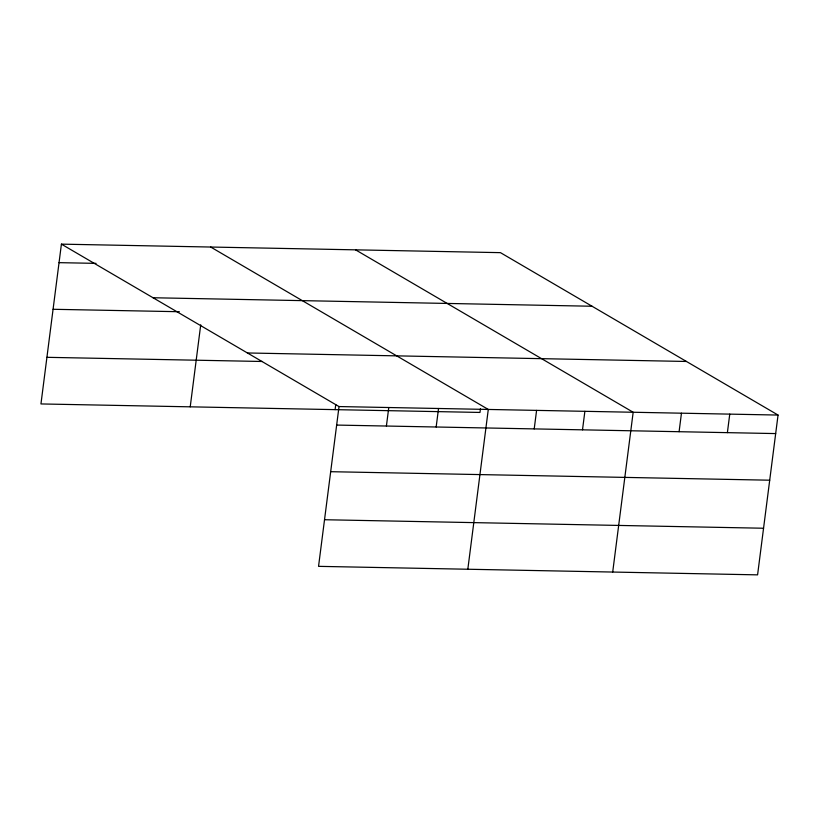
<?xml version="1.0" encoding="UTF-8"?>
<svg xmlns="http://www.w3.org/2000/svg" width="819" height="819" viewBox="0 0 819 819"><rect width="100%" height="100%" fill="white"/><g stroke="black" fill="none" stroke-linecap="round" stroke-linejoin="round"><path stroke-width="1.23" d="M61.415 244.144L339.025 406.562L318.55 566.349L757.585 574.856L778.05 415.059L500.45 252.651L61.415 244.144L40.95 403.941L479.975 412.438L480.466 408.661M190.223 406.828L200.727 324.815M335.104 409.633L335.749 404.596M386.404 426.034L388.779 407.524M436.158 426.996L438.534 408.486M467.823 569.246L488.288 409.449L210.688 247.031M534.213 428.9L536.588 410.391M582.504 429.832L584.879 411.322M612.704 572.051L633.169 412.254L355.569 249.846M679.094 431.705L681.459 413.196M727.385 432.637L729.76 414.127M59.05 262.653L96.048 263.37M153.03 297.747L592.055 306.245M53.071 309.285L179.381 311.722M247.41 352.969L686.445 361.466M46.918 357.319L262.275 361.486M339.025 406.562L778.05 415.059M336.65 425.071L775.675 433.579M330.681 471.693L769.706 480.2M324.529 519.727L763.554 528.235"/></g></svg>
